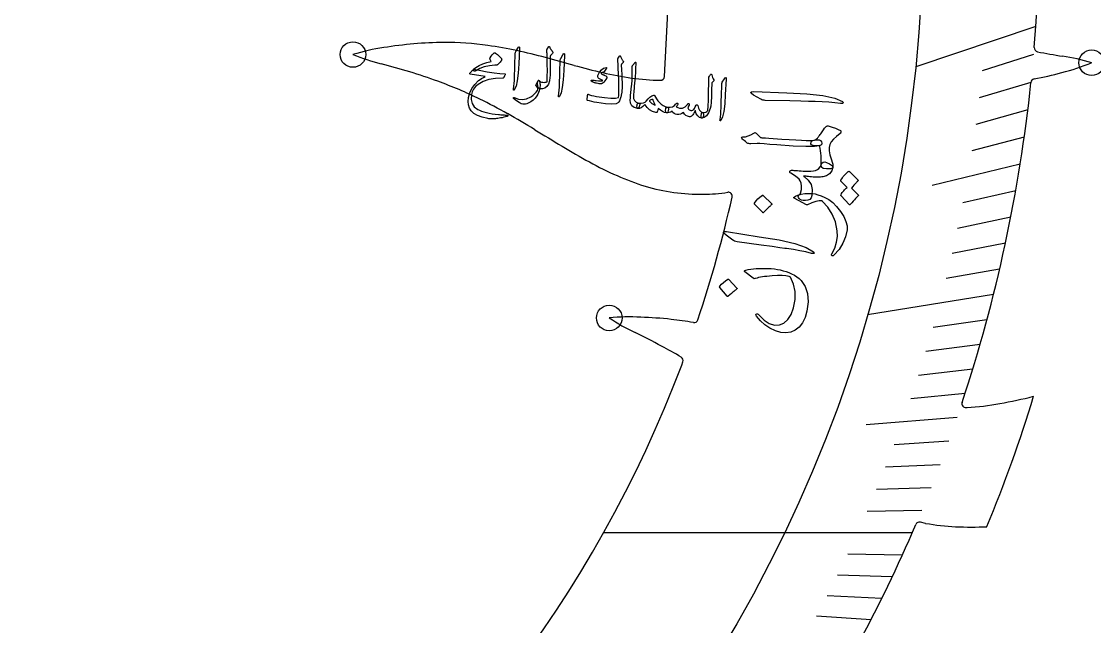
# Model space of a CAD drawing. Header units: millimetres. Extents: x -135 to 135, y -135 to 135.
# Drawn here: x 31.9 to 99.9, y -5.9 to 32.4 of the extents above; entities that cross this region are included whole.
import ezdxf

# ---------------------------------------------------------------- set-up
doc = ezdxf.new("R2010")
doc.units = ezdxf.units.MM
for name, color, linetype in [('CUT_INNER', 6, 'Continuous'), ('CUT_OUTER', 1, 'Continuous'), ('ENGRAVE', 7, 'Continuous'), ('ENGRAVE_FINE', 8, 'Continuous'), ('TEXT', 5, 'Continuous')]:
    doc.layers.add(name, color=color, linetype=linetype)

msp = doc.modelspace()

# ---------------------------------------------------------------- linework, layer by layer
at = {"layer": 'CUT_INNER'}
for points in [[(72.673, 28.926), (72.996, 35.504), (72.996, 35.51)], [(95.901, 28.559), (95.899, 28.538)], [(73.761, 10.644), (73.835, 10.841)], [(96.059, 8.662), (96.064, 8.663)], [(91.782, 7.945), (91.845, 7.947)], [(89.223, 0.611), (88.887, 0.685)]]:
    msp.add_lwpolyline(points, dxfattribs=at)
for centre, radius, start, end in [((0, 0), 130.668, 187.73465, 65.43371), ((0.001, 38.578), 96.422, 355.35324, 55.88439), ((56.631, 18.315), 12.569, 98.07464, 107.18713), ((59.128, 4.515), 26.589, 95.05777, 99.22463), ((58.741, 8.94), 22.147, 90.15942, 95.07041), ((58.713, 10.86), 20.227, 82.1504, 90.09342), ((58.13, 6.803), 24.325, 77.7078, 82.0949), ((96.355, 30.746), 0.25, 175.25599, 259.33761), ((57.908, 42.575), 13.229, 247.83647, 256.02315), ((54.72, -8.694), 40.194, 74.99752, 77.66163), ((-16.284, -273.038), 313.907, 74.6268, 74.96909), ((110.299, 102.967), 73.805, 259.07297, 260.33127), ((95.982, 17.122), 13.229, 73.46147, 81.64815), ((32.124, -52.591), 85.371, 73.39859, 74.65689), ((79.273, 74.479), 46.508, 254.61507, 256.92459), ((94.874, 41.39), 12.569, 283.69964, 292.81213), ((47.04, -2.362), 32.975, 70.01786, 73.30026), ((48.91, 2.89), 27.4, 63.90015, 69.94009), ((73.629, 50.2), 21.582, 256.93744, 261.89314), ((72.682, 43.625), 14.939, 261.93129, 268.95989), ((72.423, 28.938), 0.25, 267.23485, 357.1875), ((96.15, 28.533), 0.25, 101.72511, 174.19922), ((91.465, 53.138), 24.797, 280.77125, 284.92492), ((0.014, 38.575), 96.408, 341.6814, 354.02437), ((45.675, -3.673), 34.716, 60.6113, 63.8705), ((31.448, -28.857), 63.641, 58.76918, 60.57763), ((556.176, 835.791), 947.772, 238.746269, 238.868357), ((91.168, 65.87), 48.321, 238.84985, 241.22193), ((79.148, 43.976), 23.345, 241.2112, 246.01322), ((75.885, 36.655), 15.33, 246.03209, 253.14649), ((74.984, 33.736), 12.275, 253.21999, 261.93841), ((74.921, 33.458), 11.99, 262.0526, 270.99469), ((0.125, 38.545), 78.744, 341.4556, 347.33956), ((74.993, 33.237), 11.768, 270.6622, 278.24713), ((76.711, 21.342), 0.25, 347.16797, 96.79462), ((70.466, 1.126), 12.569, 86.82464, 95.93713), ((76.451, 24.671), 13.229, 236.58647, 244.77315), ((70.222, -12.896), 26.589, 83.80777, 87.97463), ((71.405, -3.103), 16.726, 79.33628, 84.21783), ((74.543, 13.58), 0.25, 260.13984, 341.54297), ((32.596, -63.636), 85.371, 62.14859, 63.40689), ((60.826, -10.359), 25.077, 59.03727, 62.30803), ((73.601, 10.929), 0.25, 339.43359, 59.58444), ((0, 38.577), 78.873, 272.46149, 339.25837), ((91.774, 8.194), 0.25, 161.54731, 271.88955), ((90.546, 27.115), 19.212, 273.87901, 280.13817), ((9.949, 34.817), 89.999, 337.51823, 343.10636), ((88.468, 38.708), 30.99, 280.14693, 284.17899), ((88.833, 0.441), 0.25, 77.52451, 156.62109), ((0.042, 38.555), 96.376, 326.5453, 336.76873), ((91.77, 14.823), 14.438, 259.84031, 267.44446), ((92.086, 22.217), 21.84, 267.48103, 272.68254)]:
    msp.add_arc(centre, radius, start, end, dxfattribs=at)
at = {"layer": 'CUT_OUTER'}
msp.add_arc((0, 0), 135, 187.7347, 79.80501, dxfattribs=at)
at = {"layer": 'ENGRAVE'}
for points in [[(96.204, 32.091), (88.593, 29.552)], [(93.525, 15.114), (85.542, 13.824)], [(88.37, 0), (68.795, 0)]]:
    msp.add_lwpolyline(points, dxfattribs=at)
for centre, radius in [((0, 38.577), 89.052), ((52.916, 30.323), 0.81), ((99.748, 29.803), 0.81), ((69.165, 13.628), 0.81)]:
    msp.add_circle(centre, radius, dxfattribs=at)
at = {"layer": 'ENGRAVE_FINE'}
for points in [[(96.068, 30.316), (92.8, 29.285)], [(95.901, 28.558), (92.613, 27.578)], [(95.703, 26.816), (92.397, 25.889)], [(95.475, 25.09), (92.152, 24.217)], [(95.218, 23.383), (89.64, 22.013)], [(94.933, 21.693), (91.578, 20.926)], [(94.62, 20.02), (91.251, 19.308)], [(94.281, 18.366), (90.899, 17.707)], [(93.915, 16.731), (90.521, 16.126)], [(93.109, 13.515), (89.694, 13.02)], [(92.669, 11.936), (89.245, 11.495)], [(92.207, 10.376), (88.775, 9.99)], [(91.721, 8.835), (88.282, 8.504)], [(91.214, 7.314), (85.459, 6.852)], [(90.685, 5.812), (87.236, 5.591)], [(90.136, 4.329), (86.683, 4.163)], [(89.566, 2.866), (86.11, 2.756)], [(88.977, 1.423), (85.52, 1.368)], [(87.743, -1.404), (84.286, -1.348)], [(87.1, -2.788), (83.644, -2.677)], [(86.439, -4.152), (82.985, -3.986)], [(85.761, -5.496), (82.311, -5.275)]]:
    msp.add_lwpolyline(points, dxfattribs=at)
at = {"layer": 'TEXT'}
for points in [[(63.374, 30.719), (63.422, 30.786), (63.456, 30.808), (63.476, 30.782), (63.481, 30.711), (63.429, 29.733), (63.395, 29.134), (63.337, 28.659), (63.255, 28.31), (63.148, 28.086), (63.132, 28.068), (63.119, 28.06), (63.109, 28.06), (63.101, 28.069), (63.096, 28.081), (63.093, 28.097), (63.093, 28.116), (63.096, 28.138), (63.121, 28.308), (63.14, 28.49), (63.152, 28.684), (63.159, 28.889), (63.161, 28.942), (63.167, 29.087), (63.175, 29.322), (63.187, 29.649), (63.206, 30.374), (63.21, 30.412), (63.217, 30.447), (63.227, 30.478), (63.242, 30.506)], [(65.359, 30.839), (65.368, 30.836), (65.375, 30.829), (65.381, 30.818), (65.385, 30.803), (65.392, 30.781), (65.406, 30.751), (65.427, 30.713), (65.454, 30.668), (65.47, 30.644), (65.486, 30.621), (65.502, 30.598), (65.517, 30.576), (65.532, 30.556), (65.547, 30.536), (65.562, 30.518), (65.578, 30.501), (65.591, 30.478), (65.592, 30.453), (65.581, 30.424), (65.558, 30.391), (65.433, 30.253), (65.43, 30.199), (65.428, 30.133), (65.428, 30.055), (65.428, 29.964), (65.428, 29.861), (65.428, 29.745), (65.427, 29.616), (65.426, 29.474), (65.425, 29.332), (65.423, 29.203), (65.418, 29.084), (65.412, 28.977), (65.405, 28.881), (65.396, 28.796), (65.385, 28.723), (65.374, 28.661), (65.308, 28.453), (65.212, 28.298), (65.087, 28.196), (64.931, 28.147), (64.907, 28.143), (64.883, 28.141), (64.861, 28.14), (64.84, 28.14), (64.819, 28.142), (64.8, 28.144), (64.781, 28.148), (64.763, 28.152), (64.714, 28.177), (64.676, 28.222), (64.648, 28.289), (64.631, 28.377), (64.624, 28.469), (64.627, 28.549), (64.638, 28.618), (64.659, 28.674), (64.665, 28.684), (64.672, 28.69), (64.679, 28.694), (64.686, 28.694), (64.696, 28.692), (64.704, 28.688), (64.71, 28.682), (64.716, 28.674), (64.761, 28.632), (64.816, 28.599), (64.88, 28.576), (64.953, 28.562), (65.03, 28.559), (65.101, 28.564), (65.164, 28.579), (65.22, 28.603), (65.233, 28.722), (65.24, 28.948), (65.241, 29.28), (65.237, 29.719), (65.229, 30.207), (65.228, 30.271), (65.225, 30.333), (65.221, 30.391), (65.216, 30.446), (65.213, 30.474), (65.21, 30.499), (65.209, 30.521), (65.208, 30.542), (65.208, 30.559), (65.207, 30.574), (65.207, 30.587), (65.206, 30.596), (65.207, 30.617), (65.21, 30.636), (65.216, 30.652), (65.224, 30.666), (65.328, 30.823), (65.336, 30.831), (65.343, 30.836), (65.351, 30.839), (65.359, 30.839)], [(61.923, 29.643), (61.566, 29.604), (61.245, 29.534), (60.961, 29.431), (60.713, 29.296), (60.675, 29.275), (60.641, 29.265), (60.611, 29.266), (60.586, 29.278), (60.56, 29.32), (60.572, 29.372), (60.623, 29.433), (60.712, 29.505), (60.915, 29.628), (61.143, 29.733), (61.396, 29.818), (61.673, 29.885), (61.615, 30.007), (61.605, 30.036), (61.602, 30.065), (61.607, 30.092), (61.619, 30.119), (61.688, 30.216), (61.749, 30.295), (61.803, 30.358), (61.85, 30.402), (61.879, 30.422), (61.906, 30.431), (61.931, 30.429), (61.953, 30.415), (62.08, 30.316), (62.185, 30.226), (62.269, 30.143), (62.332, 30.069), (62.343, 30.047), (62.346, 30.02), (62.34, 29.989), (62.327, 29.953), (62.293, 29.9), (62.242, 29.836), (62.174, 29.762), (62.089, 29.679), (62.068, 29.668), (62.034, 29.658), (61.985, 29.65), (61.923, 29.643)], [(66.228, 30.296), (66.276, 30.363), (66.31, 30.384), (66.33, 30.359), (66.335, 30.288), (66.282, 29.31), (66.249, 28.71), (66.19, 28.236), (66.108, 27.886), (66.002, 27.662), (65.986, 27.645), (65.973, 27.637), (65.963, 27.637), (65.955, 27.645), (65.95, 27.658), (65.947, 27.674), (65.947, 27.692), (65.949, 27.714), (65.974, 27.885), (65.993, 28.067), (66.006, 28.26), (66.012, 28.465), (66.015, 28.519), (66.02, 28.663), (66.029, 28.899), (66.04, 29.226), (66.06, 29.951), (66.063, 29.989), (66.07, 30.023), (66.081, 30.055), (66.095, 30.082)], [(69.882, 30.204), (69.898, 30.159), (69.916, 30.115), (69.934, 30.074), (69.954, 30.035), (69.975, 29.997), (69.999, 29.962), (70.023, 29.929), (70.05, 29.898), (70.06, 29.881), (70.061, 29.863), (70.054, 29.844), (70.039, 29.823), (69.951, 29.715), (69.942, 29.704), (69.936, 29.694), (69.931, 29.685), (69.929, 29.678), (69.947, 29.35), (69.96, 29.053), (69.97, 28.788), (69.976, 28.555), (69.978, 28.355), (69.975, 28.187), (69.969, 28.051), (69.958, 27.948), (69.93, 27.756), (69.917, 27.695), (69.902, 27.634), (69.883, 27.574), (69.862, 27.514), (69.837, 27.454), (69.809, 27.395), (69.777, 27.336), (69.742, 27.276), (69.609, 27.201), (69.339, 27.176), (68.93, 27.203), (68.383, 27.281), (68.213, 27.312), (68.057, 27.346), (67.913, 27.381), (67.784, 27.418), (67.772, 27.425), (67.765, 27.434), (67.761, 27.445), (67.761, 27.458), (67.767, 27.518), (67.772, 27.574), (67.777, 27.623), (67.782, 27.668), (67.788, 27.707), (67.793, 27.742), (67.798, 27.772), (67.804, 27.797), (67.808, 27.812), (67.814, 27.819), (67.823, 27.819), (67.834, 27.813), (67.922, 27.771), (68.038, 27.733), (68.181, 27.699), (68.352, 27.668), (68.865, 27.592), (69.269, 27.557), (69.566, 27.562), (69.755, 27.608), (69.772, 27.728), (69.78, 27.95), (69.779, 28.273), (69.767, 28.697), (69.753, 29.122), (69.74, 29.444), (69.731, 29.662), (69.723, 29.777), (69.719, 29.809), (69.717, 29.839), (69.714, 29.866), (69.711, 29.892), (69.709, 29.915), (69.707, 29.936), (69.705, 29.954), (69.703, 29.969), (69.701, 30.003), (69.704, 30.035), (69.714, 30.064), (69.729, 30.09), (69.826, 30.229), (69.833, 30.238), (69.841, 30.244), (69.849, 30.246), (69.856, 30.244), (69.865, 30.238), (69.872, 30.229), (69.878, 30.218), (69.882, 30.204)], [(60.926, 29.324), (61.429, 29.232), (61.865, 29.165), (62.235, 29.124), (62.54, 29.109), (62.549, 29.109), (62.557, 29.107), (62.563, 29.104), (62.568, 29.099), (62.572, 29.093), (62.573, 29.086), (62.572, 29.078), (62.57, 29.069), (62.557, 29.034), (62.544, 29.002), (62.533, 28.973), (62.522, 28.947), (62.511, 28.924), (62.502, 28.904), (62.493, 28.886), (62.484, 28.872), (62.468, 28.849), (62.45, 28.834), (62.432, 28.825), (62.413, 28.822), (61.946, 28.807), (61.531, 28.737), (61.169, 28.611), (60.858, 28.429), (60.694, 28.29), (60.567, 28.136), (60.477, 27.966), (60.424, 27.782), (60.404, 27.483), (60.465, 27.228), (60.605, 27.017), (60.825, 26.849), (60.943, 26.791), (61.075, 26.738), (61.22, 26.69), (61.378, 26.647), (61.549, 26.608), (61.733, 26.575), (61.93, 26.546), (62.14, 26.522), (62.215, 26.515), (62.288, 26.509), (62.361, 26.503), (62.432, 26.498), (62.502, 26.494), (62.569, 26.491), (62.635, 26.489), (62.698, 26.487), (62.717, 26.485), (62.73, 26.478), (62.736, 26.466), (62.736, 26.449), (62.732, 26.43), (62.725, 26.416), (62.717, 26.406), (62.705, 26.401), (62.587, 26.371), (62.475, 26.344), (62.37, 26.321), (62.272, 26.301), (62.18, 26.284), (62.096, 26.271), (62.018, 26.26), (61.947, 26.253), (61.881, 26.249), (61.817, 26.247), (61.755, 26.246), (61.695, 26.246), (61.636, 26.248), (61.579, 26.252), (61.524, 26.258), (61.47, 26.267), (61.108, 26.35), (60.811, 26.457), (60.58, 26.589), (60.415, 26.745), (60.304, 26.926), (60.238, 27.129), (60.216, 27.352), (60.239, 27.596), (60.323, 27.891), (60.458, 28.169), (60.646, 28.43), (60.886, 28.675), (60.977, 28.746), (61.077, 28.812), (61.187, 28.874), (61.306, 28.93), (60.355, 29.079), (60.334, 29.093), (60.327, 29.112), (60.334, 29.137), (60.356, 29.168), (60.395, 29.212), (60.431, 29.251), (60.463, 29.286), (60.491, 29.317), (60.515, 29.342), (60.536, 29.363), (60.553, 29.379), (60.566, 29.39), (60.592, 29.388), (60.661, 29.377), (60.772, 29.355), (60.926, 29.324)], [(68.97, 29.503), (68.977, 29.501), (68.983, 29.497), (68.988, 29.491), (68.991, 29.484), (68.992, 29.477), (68.991, 29.471), (68.99, 29.463), (68.987, 29.456), (68.874, 29.26), (68.86, 29.24), (68.847, 29.225), (68.835, 29.216), (68.822, 29.211), (68.77, 29.204), (68.726, 29.192), (68.688, 29.174), (68.656, 29.151), (68.649, 29.138), (68.654, 29.121), (68.672, 29.102), (68.702, 29.08), (68.723, 29.069), (68.745, 29.059), (68.767, 29.049), (68.79, 29.039), (68.815, 29.029), (68.841, 29.02), (68.868, 29.012), (68.896, 29.003), (68.99, 28.947), (69.009, 28.857), (68.954, 28.733), (68.824, 28.575), (68.774, 28.53), (68.726, 28.496), (68.681, 28.474), (68.638, 28.462), (68.593, 28.459), (68.532, 28.465), (68.455, 28.478), (68.362, 28.499), (68.315, 28.511), (68.27, 28.524), (68.229, 28.538), (68.189, 28.553), (68.153, 28.568), (68.118, 28.583), (68.087, 28.598), (68.057, 28.613), (68.04, 28.626), (68.028, 28.64), (68.022, 28.655), (68.022, 28.67), (68.026, 28.685), (68.035, 28.695), (68.049, 28.7), (68.066, 28.7), (68.122, 28.695), (68.184, 28.689), (68.254, 28.682), (68.332, 28.672), (68.476, 28.655), (68.59, 28.647), (68.672, 28.648), (68.724, 28.659), (68.731, 28.662), (68.735, 28.668), (68.737, 28.675), (68.736, 28.685), (68.733, 28.691), (68.728, 28.697), (68.719, 28.703), (68.707, 28.709), (68.597, 28.754), (68.552, 28.774), (68.513, 28.798), (68.483, 28.825), (68.459, 28.855), (68.441, 28.888), (68.432, 28.921), (68.433, 28.954), (68.443, 28.986), (68.547, 29.198), (68.67, 29.354), (68.811, 29.456), (68.97, 29.503)], [(70.799, 29.819), (70.808, 29.83), (70.817, 29.836), (70.824, 29.839), (70.83, 29.838), (70.838, 29.832), (70.844, 29.815), (70.848, 29.788), (70.849, 29.751), (70.838, 29.452), (70.824, 29.177), (70.808, 28.924), (70.789, 28.694), (70.769, 28.498), (70.752, 28.322), (70.737, 28.167), (70.725, 28.032), (70.714, 27.917), (70.705, 27.823), (70.698, 27.748), (70.693, 27.695), (70.704, 27.529), (70.764, 27.401), (70.872, 27.308), (71.029, 27.25), (71.073, 27.232), (71.097, 27.2), (71.103, 27.155), (71.091, 27.096), (71.059, 27.006), (71.029, 26.943), (71.002, 26.906), (70.977, 26.896), (70.753, 26.96), (70.599, 27.075), (70.513, 27.241), (70.497, 27.458), (70.504, 27.56), (70.513, 27.662), (70.521, 27.763), (70.531, 27.865), (70.541, 27.968), (70.552, 28.07), (70.563, 28.173), (70.574, 28.275), (70.595, 28.471), (70.611, 28.648), (70.621, 28.807), (70.625, 28.946), (70.625, 29.08), (70.624, 29.223), (70.621, 29.375), (70.616, 29.536), (70.617, 29.565), (70.621, 29.591), (70.63, 29.613), (70.642, 29.633)], [(64.72, 28.673), (64.744, 28.623), (64.762, 28.563), (64.773, 28.495), (64.778, 28.419), (64.778, 28.34), (64.773, 28.26), (64.763, 28.179), (64.747, 28.098), (64.723, 28.017), (64.685, 27.924), (64.633, 27.821), (64.568, 27.706), (64.46, 27.552), (64.336, 27.422), (64.194, 27.316), (64.035, 27.234), (63.951, 27.204), (63.864, 27.184), (63.776, 27.175), (63.685, 27.177), (63.579, 27.205), (63.447, 27.274), (63.289, 27.383), (63.106, 27.533), (63.096, 27.545), (63.09, 27.557), (63.088, 27.57), (63.09, 27.584), (63.096, 27.594), (63.106, 27.599), (63.121, 27.599), (63.139, 27.592), (63.403, 27.494), (63.666, 27.47), (63.93, 27.52), (64.193, 27.645), (64.316, 27.73), (64.427, 27.826), (64.527, 27.932), (64.615, 28.049), (64.626, 28.069), (64.633, 28.092), (64.637, 28.117), (64.637, 28.146), (64.63, 28.185), (64.608, 28.233), (64.573, 28.29), (64.524, 28.356), (64.519, 28.366), (64.518, 28.378), (64.521, 28.392), (64.527, 28.408), (64.663, 28.674), (64.669, 28.683), (64.676, 28.69), (64.683, 28.693), (64.691, 28.694), (64.7, 28.691), (64.708, 28.687), (64.714, 28.681), (64.72, 28.673)], [(75.483, 28.883), (75.519, 28.943), (75.547, 28.991), (75.568, 29.026), (75.58, 29.049), (75.589, 29.064), (75.6, 29.074), (75.612, 29.079), (75.625, 29.079), (75.639, 29.074), (75.65, 29.065), (75.658, 29.051), (75.662, 29.033), (75.683, 28.944), (75.71, 28.862), (75.746, 28.788), (75.789, 28.721), (75.801, 28.7), (75.802, 28.678), (75.792, 28.655), (75.772, 28.631), (75.667, 28.522), (75.665, 28.466), (75.663, 28.412), (75.661, 28.358), (75.659, 28.305), (75.657, 28.254), (75.656, 28.203), (75.654, 28.154), (75.653, 28.105), (75.642, 27.655), (75.624, 27.305), (75.599, 27.054), (75.567, 26.903), (75.452, 26.637), (75.325, 26.447), (75.186, 26.333), (75.035, 26.294), (75.031, 26.295), (75.027, 26.296), (75.023, 26.296), (75.019, 26.297), (74.999, 26.322), (74.991, 26.375), (74.996, 26.455), (75.014, 26.563), (75.024, 26.602), (75.039, 26.63), (75.06, 26.645), (75.087, 26.648), (75.19, 26.654), (75.279, 26.677), (75.353, 26.72), (75.413, 26.781), (75.422, 26.864), (75.43, 26.959), (75.436, 27.065), (75.442, 27.183), (75.447, 27.312), (75.451, 27.452), (75.455, 27.603), (75.458, 27.764), (75.462, 27.922), (75.465, 28.065), (75.468, 28.191), (75.469, 28.302), (75.47, 28.396), (75.472, 28.474), (75.473, 28.536), (75.475, 28.582), (75.469, 28.812), (75.471, 28.835), (75.474, 28.854), (75.478, 28.87), (75.483, 28.883)], [(76.465, 28.777), (76.513, 28.845), (76.547, 28.866), (76.567, 28.841), (76.573, 28.769), (76.52, 27.792), (76.486, 27.192), (76.428, 26.717), (76.346, 26.368), (76.239, 26.144), (76.223, 26.127), (76.21, 26.118), (76.2, 26.118), (76.192, 26.127), (76.187, 26.139), (76.185, 26.155), (76.184, 26.174), (76.187, 26.196), (76.212, 26.366), (76.231, 26.548), (76.243, 26.742), (76.25, 26.947), (76.252, 27), (76.258, 27.145), (76.267, 27.38), (76.278, 27.707), (76.297, 28.432), (76.301, 28.47), (76.308, 28.505), (76.319, 28.536), (76.333, 28.564)], [(78.319, 27.758), (78.174, 27.856), (78.127, 27.925), (78.18, 27.965), (78.332, 27.976), (80.418, 27.886), (81.7, 27.832), (82.714, 27.725), (83.463, 27.561), (83.944, 27.339), (83.981, 27.305), (84, 27.277), (84, 27.254), (83.982, 27.238), (83.955, 27.226), (83.921, 27.22), (83.881, 27.219), (83.834, 27.223), (83.469, 27.272), (83.081, 27.308), (82.667, 27.329), (82.23, 27.337), (82.116, 27.342), (81.807, 27.351), (81.304, 27.364), (80.607, 27.383), (79.06, 27.417), (78.978, 27.424), (78.904, 27.439), (78.838, 27.461), (78.779, 27.489)], [(72, 27.75), (72.012, 27.752), (72.022, 27.751), (72.029, 27.746), (72.035, 27.737), (72.096, 27.621), (72.169, 27.506), (72.255, 27.392), (72.353, 27.279), (72.464, 27.175), (72.584, 27.09), (72.715, 27.025), (72.856, 26.98), (72.887, 26.967), (72.908, 26.945), (72.917, 26.912), (72.916, 26.87), (72.894, 26.759), (72.869, 26.681), (72.838, 26.637), (72.803, 26.625), (72.67, 26.658), (72.538, 26.715), (72.407, 26.797), (72.277, 26.904), (72.252, 26.808), (72.23, 26.735), (72.21, 26.687), (72.193, 26.663), (72.175, 26.652), (72.155, 26.645), (72.135, 26.642), (72.114, 26.643), (71.907, 26.712), (71.724, 26.819), (71.567, 26.962), (71.436, 27.142), (71.43, 27.148), (71.424, 27.151), (71.416, 27.149), (71.407, 27.142), (71.29, 27.027), (71.179, 26.948), (71.075, 26.904), (70.977, 26.896), (70.957, 26.903), (70.943, 26.917), (70.933, 26.939), (70.927, 26.968), (70.922, 27.053), (70.927, 27.123), (70.942, 27.178), (70.968, 27.219), (70.985, 27.235), (71, 27.245), (71.015, 27.25), (71.029, 27.25), (71.199, 27.242), (71.335, 27.259), (71.439, 27.303), (71.51, 27.372), (71.625, 27.518), (71.745, 27.629), (71.87, 27.706), (72, 27.75)], [(71.942, 27.461), (71.938, 27.467), (71.932, 27.471), (71.924, 27.473), (71.915, 27.473), (71.858, 27.465), (71.808, 27.45), (71.766, 27.428), (71.731, 27.4), (71.722, 27.388), (71.719, 27.377), (71.721, 27.366), (71.729, 27.356), (71.761, 27.322), (71.795, 27.289), (71.831, 27.258), (71.869, 27.229), (71.909, 27.2), (71.951, 27.174), (71.995, 27.148), (72.04, 27.125), (72.052, 27.12), (72.062, 27.117), (72.069, 27.117), (72.074, 27.12), (72.076, 27.124), (72.076, 27.13), (72.073, 27.136), (72.067, 27.145), (72.052, 27.176), (72.036, 27.21), (72.02, 27.247), (72.004, 27.285), (71.988, 27.326), (71.972, 27.369), (71.957, 27.414), (71.942, 27.461)], [(73.397, 27.189), (73.413, 27.208), (73.429, 27.223), (73.445, 27.234), (73.461, 27.24), (73.477, 27.241), (73.491, 27.236), (73.503, 27.227), (73.513, 27.212), (73.519, 27.193), (73.519, 27.172), (73.511, 27.148), (73.496, 27.122), (73.486, 27.109), (73.477, 27.096), (73.467, 27.082), (73.458, 27.067), (73.448, 27.053), (73.438, 27.038), (73.427, 27.024), (73.415, 27.009), (73.627, 26.92), (73.815, 26.917), (73.978, 26.999), (74.118, 27.166), (74.133, 27.186), (74.148, 27.201), (74.163, 27.212), (74.178, 27.218), (74.194, 27.219), (74.208, 27.215), (74.22, 27.207), (74.231, 27.194), (74.238, 27.177), (74.239, 27.159), (74.234, 27.138), (74.223, 27.115), (74.194, 27.059), (74.174, 27.012), (74.162, 26.974), (74.157, 26.943), (74.165, 26.898), (74.188, 26.859), (74.228, 26.826), (74.285, 26.8), (74.348, 26.782), (74.404, 26.778), (74.454, 26.787), (74.496, 26.809), (74.535, 26.849), (74.577, 26.912), (74.622, 26.999), (74.669, 27.109), (74.675, 27.122), (74.686, 27.13), (74.701, 27.134), (74.721, 27.133), (74.74, 27.128), (74.755, 27.12), (74.765, 27.109), (74.771, 27.094), (74.824, 26.921), (74.895, 26.789), (74.984, 26.698), (75.091, 26.648), (75.113, 26.635), (75.129, 26.61), (75.138, 26.575), (75.142, 26.528), (75.142, 26.478), (75.137, 26.433), (75.127, 26.393), (75.113, 26.359), (75.095, 26.328), (75.077, 26.307), (75.058, 26.296), (75.039, 26.294), (74.892, 26.34), (74.774, 26.433), (74.684, 26.57), (74.624, 26.753), (74.621, 26.763), (74.617, 26.767), (74.611, 26.764), (74.605, 26.756), (74.552, 26.65), (74.503, 26.563), (74.46, 26.496), (74.422, 26.45), (74.383, 26.418), (74.343, 26.396), (74.3, 26.384), (74.255, 26.382), (74.125, 26.41), (74.017, 26.464), (73.93, 26.545), (73.865, 26.653), (73.772, 26.586), (73.674, 26.543), (73.57, 26.523), (73.46, 26.528), (73.358, 26.553), (73.272, 26.595), (73.202, 26.654), (73.148, 26.731), (73.061, 26.675), (72.973, 26.639), (72.886, 26.623), (72.799, 26.626), (72.768, 26.647), (72.749, 26.701), (72.742, 26.786), (72.748, 26.903), (72.757, 26.938), (72.778, 26.962), (72.809, 26.976), (72.852, 26.98), (73.033, 26.982), (73.185, 27.017), (73.306, 27.086), (73.397, 27.189)], [(79.56, 25), (80.096, 24.962), (80.573, 24.931), (80.991, 24.907), (81.35, 24.891), (81.649, 24.882), (81.888, 24.88), (82.067, 24.885), (82.186, 24.897), (82.34, 24.918), (82.463, 24.907), (82.555, 24.865), (82.616, 24.791), (82.643, 24.708), (82.632, 24.638), (82.583, 24.583), (82.497, 24.542), (82.187, 24.497), (81.633, 24.489), (80.834, 24.521), (79.791, 24.591), (79.343, 24.631), (78.986, 24.66), (78.718, 24.678), (78.54, 24.686), (78.14, 24.667), (78.07, 24.667), (78.008, 24.676), (77.954, 24.692), (77.907, 24.716), (77.799, 24.806), (77.715, 24.875), (77.656, 24.925), (77.622, 24.955), (77.573, 25.013), (77.559, 25.056), (77.581, 25.085), (77.638, 25.099), (77.795, 25.116), (77.964, 25.164), (78.144, 25.241), (78.336, 25.349), (78.373, 25.368), (78.409, 25.373), (78.442, 25.365), (78.472, 25.342), (78.508, 25.308), (78.542, 25.276), (78.573, 25.245), (78.602, 25.217), (78.628, 25.191), (78.652, 25.166), (78.674, 25.143), (78.694, 25.123), (78.727, 25.092), (78.762, 25.07), (78.798, 25.055), (78.836, 25.049), (78.92, 25.045), (79.068, 25.036), (79.282, 25.021), (79.56, 25)], [(81.948, 24.661), (81.957, 24.761), (81.995, 24.834), (82.063, 24.881), (82.161, 24.901), (82.209, 24.91), (82.259, 24.934), (82.311, 24.975), (82.363, 25.032), (82.392, 25.068), (82.424, 25.108), (82.46, 25.152), (82.498, 25.2), (82.539, 25.251), (82.581, 25.307), (82.625, 25.367), (82.669, 25.432), (82.752, 25.552), (82.821, 25.646), (82.876, 25.714), (82.918, 25.756), (82.953, 25.784), (82.987, 25.8), (83.02, 25.804), (83.053, 25.796), (83.298, 25.722), (83.507, 25.65), (83.68, 25.58), (83.816, 25.512), (83.833, 25.498), (83.843, 25.477), (83.847, 25.452), (83.845, 25.42), (83.837, 25.381), (83.828, 25.351), (83.816, 25.328), (83.802, 25.313), (83.571, 25.128), (83.385, 24.951), (83.243, 24.78), (83.146, 24.615), (83.102, 24.439), (83.105, 24.22), (83.156, 23.958), (83.255, 23.651), (83.304, 23.502), (83.335, 23.375), (83.348, 23.27), (83.343, 23.187), (83.329, 23.149), (83.302, 23.119), (83.264, 23.099), (83.212, 23.088), (82.928, 23.07), (82.729, 23.104), (82.617, 23.189), (82.591, 23.326), (82.601, 23.465), (82.604, 23.609), (82.602, 23.756), (82.594, 23.909), (82.579, 24.065), (82.556, 24.224), (82.527, 24.386), (82.49, 24.552), (82.256, 24.541), (82.088, 24.555), (81.985, 24.596), (81.948, 24.661)], [(80.622, 22.922), (80.644, 22.956), (80.676, 22.977), (80.719, 22.988), (80.773, 22.987), (80.81, 22.985), (80.862, 22.981), (80.928, 22.977), (81.008, 22.971), (81.102, 22.965), (81.21, 22.957), (81.33, 22.949), (81.465, 22.939), (81.721, 22.925), (81.938, 22.927), (82.114, 22.945), (82.25, 22.98), (82.362, 23.033), (82.456, 23.109), (82.533, 23.206), (82.591, 23.326), (82.652, 23.436), (82.731, 23.498), (82.83, 23.513), (82.948, 23.479), (83.128, 23.393), (83.255, 23.317), (83.327, 23.251), (83.345, 23.195), (83.267, 22.952), (83.135, 22.766), (82.948, 22.639), (82.708, 22.569), (82.635, 22.562), (82.557, 22.556), (82.475, 22.551), (82.388, 22.548), (82.296, 22.548), (82.199, 22.551), (82.097, 22.558), (81.99, 22.569), (81.885, 22.581), (81.793, 22.591), (81.712, 22.6), (81.642, 22.607), (81.585, 22.612), (81.543, 22.617), (81.513, 22.62), (81.498, 22.622), (81.491, 22.623), (81.486, 22.622), (81.484, 22.62), (81.484, 22.616), (81.487, 22.611), (81.493, 22.604), (81.503, 22.595), (81.517, 22.584), (81.784, 22.356), (81.956, 22.082), (82.032, 21.762), (82.012, 21.397), (81.963, 21.25), (81.879, 21.145), (81.759, 21.084), (81.603, 21.065), (81.469, 21.077), (81.358, 21.104), (81.271, 21.146), (81.207, 21.202), (81.168, 21.262), (81.152, 21.318), (81.16, 21.368), (81.191, 21.413), (81.23, 21.45), (81.258, 21.483), (81.278, 21.514), (81.288, 21.54), (81.346, 21.779), (81.363, 21.99), (81.34, 22.174), (81.276, 22.329), (81.203, 22.427), (81.079, 22.539), (80.904, 22.663), (80.676, 22.8), (80.64, 22.824), (80.619, 22.852), (80.613, 22.884), (80.622, 22.922)], [(83.857, 22.294), (83.848, 22.306), (83.845, 22.323), (83.847, 22.342), (83.853, 22.365), (83.9, 22.444), (83.95, 22.519), (84.002, 22.591), (84.057, 22.66), (84.114, 22.726), (84.176, 22.79), (84.242, 22.851), (84.311, 22.91), (84.331, 22.92), (84.35, 22.923), (84.369, 22.918), (84.388, 22.905), (84.944, 22.37), (84.95, 22.357), (84.947, 22.341), (84.934, 22.32), (84.912, 22.296), (84.893, 22.28), (84.866, 22.253), (84.831, 22.215), (84.788, 22.167), (84.736, 22.107), (84.675, 22.036), (84.604, 21.953), (84.524, 21.859), (84.95, 21.432), (84.962, 21.414), (84.962, 21.394), (84.949, 21.372), (84.924, 21.347), (84.903, 21.326), (84.87, 21.293), (84.826, 21.247), (84.77, 21.189), (84.704, 21.118), (84.625, 21.032), (84.535, 20.932), (84.433, 20.818), (84.418, 20.807), (84.404, 20.804), (84.392, 20.808), (84.382, 20.82), (83.862, 21.367), (83.854, 21.38), (83.851, 21.396), (83.853, 21.415), (83.859, 21.439), (83.897, 21.506), (83.937, 21.57), (83.981, 21.631), (84.027, 21.69), (84.077, 21.746), (84.128, 21.799), (84.182, 21.85), (84.238, 21.898)], [(78.379, 20.834), (78.37, 20.846), (78.367, 20.861), (78.369, 20.88), (78.376, 20.901), (78.477, 21.042), (78.589, 21.172), (78.714, 21.289), (78.851, 21.394), (78.87, 21.403), (78.888, 21.405), (78.904, 21.4), (78.919, 21.388), (79.466, 20.869), (79.478, 20.851), (79.477, 20.832), (79.464, 20.812), (79.439, 20.79), (79.418, 20.77), (79.385, 20.74), (79.34, 20.698), (79.285, 20.645), (79.218, 20.58), (79.139, 20.502), (79.049, 20.411), (78.946, 20.306), (78.93, 20.293), (78.916, 20.288), (78.903, 20.291), (78.893, 20.302)], [(83.413, 17.605), (83.389, 17.583), (83.366, 17.567), (83.344, 17.558), (83.322, 17.556), (83.305, 17.558), (83.289, 17.566), (83.275, 17.579), (83.262, 17.598), (83.256, 17.615), (83.256, 17.636), (83.263, 17.659), (83.275, 17.685), (83.46, 18.061), (83.579, 18.43), (83.632, 18.791), (83.619, 19.144), (83.498, 19.711), (83.302, 20.212), (83.031, 20.648), (82.687, 21.017), (82.68, 21.023), (82.674, 21.028), (82.669, 21.032), (82.665, 21.035), (82.661, 21.038), (82.657, 21.04), (82.654, 21.042), (82.65, 21.043), (82.477, 21.052), (82.265, 21.013), (82.016, 20.926), (81.727, 20.794), (81.71, 20.79), (81.696, 20.789), (81.684, 20.791), (81.676, 20.796), (80.881, 21.22), (80.855, 21.253), (80.886, 21.294), (80.974, 21.344), (81.12, 21.402), (81.335, 21.467), (81.564, 21.506), (81.81, 21.52), (82.07, 21.507), (82.214, 21.485), (82.39, 21.439), (82.597, 21.366), (82.836, 21.269), (83.086, 21.131), (83.334, 20.936), (83.581, 20.683), (83.826, 20.373), (84.032, 20.049), (84.17, 19.746), (84.241, 19.465), (84.244, 19.207), (84.151, 18.773), (83.981, 18.36), (83.735, 17.971), (83.413, 17.605)], [(76.571, 18.884), (76.438, 18.998), (76.4, 19.072), (76.457, 19.106), (76.608, 19.1), (78.671, 18.772), (79.938, 18.572), (80.934, 18.349), (81.658, 18.101), (82.111, 17.826), (82.144, 17.788), (82.16, 17.758), (82.157, 17.735), (82.137, 17.721), (82.109, 17.712), (82.075, 17.71), (82.035, 17.713), (81.989, 17.723), (81.632, 17.814), (81.25, 17.893), (80.842, 17.962), (80.408, 18.02), (80.295, 18.037), (79.99, 18.081), (79.492, 18.152), (78.802, 18.251), (77.268, 18.461), (77.188, 18.478), (77.116, 18.5), (77.052, 18.53), (76.997, 18.565)], [(77.819, 16.663), (77.976, 16.691), (78.138, 16.715), (78.306, 16.736), (78.479, 16.753), (78.659, 16.766), (78.846, 16.773), (79.04, 16.773), (79.241, 16.768), (79.44, 16.756), (79.634, 16.736), (79.825, 16.708), (80.011, 16.67), (80.194, 16.624), (80.374, 16.569), (80.551, 16.504), (80.725, 16.431), (80.903, 16.338), (81.063, 16.235), (81.205, 16.122), (81.328, 15.997), (81.58, 15.618), (81.727, 15.168), (81.766, 14.648), (81.696, 14.06), (81.583, 13.653), (81.422, 13.316), (81.214, 13.048), (80.958, 12.851), (80.672, 12.734), (80.367, 12.688), (80.042, 12.715), (79.697, 12.812), (79.352, 12.975), (79.037, 13.184), (78.751, 13.439), (78.496, 13.739), (78.47, 13.782), (78.459, 13.819), (78.464, 13.85), (78.485, 13.875), (78.519, 13.893), (78.557, 13.89), (78.599, 13.864), (78.645, 13.816), (78.983, 13.49), (79.313, 13.276), (79.636, 13.175), (79.952, 13.189), (80.239, 13.308), (80.486, 13.527), (80.691, 13.847), (80.854, 14.268), (80.959, 14.804), (80.959, 15.307), (80.854, 15.777), (80.647, 16.213), (80.638, 16.223), (80.624, 16.233), (80.604, 16.241), (80.578, 16.25), (80.37, 16.295), (80.119, 16.317), (79.825, 16.318), (79.49, 16.298), (79.319, 16.281), (79.159, 16.264), (79.011, 16.246), (78.874, 16.227), (78.749, 16.206), (78.635, 16.184), (78.534, 16.159), (78.445, 16.132), (78.399, 16.12), (78.359, 16.117), (78.325, 16.124), (78.297, 16.14), (77.761, 16.551), (77.732, 16.583), (77.732, 16.612), (77.761, 16.639), (77.819, 16.663)], [(76.172, 15.565), (76.165, 15.578), (76.163, 15.594), (76.166, 15.612), (76.174, 15.633), (76.284, 15.765), (76.405, 15.884), (76.537, 15.991), (76.681, 16.085), (76.701, 16.092), (76.719, 16.093), (76.735, 16.087), (76.749, 16.074), (77.258, 15.521), (77.269, 15.503), (77.267, 15.484), (77.253, 15.465), (77.226, 15.445), (77.204, 15.427), (77.169, 15.4), (77.122, 15.362), (77.063, 15.313), (76.992, 15.254), (76.908, 15.182), (76.811, 15.099), (76.702, 15.003), (76.685, 14.991), (76.67, 14.987), (76.658, 14.991), (76.648, 15.002)]]:
    msp.add_lwpolyline(points, close=True, dxfattribs=at)

doc.saveas('drawing.dxf')
